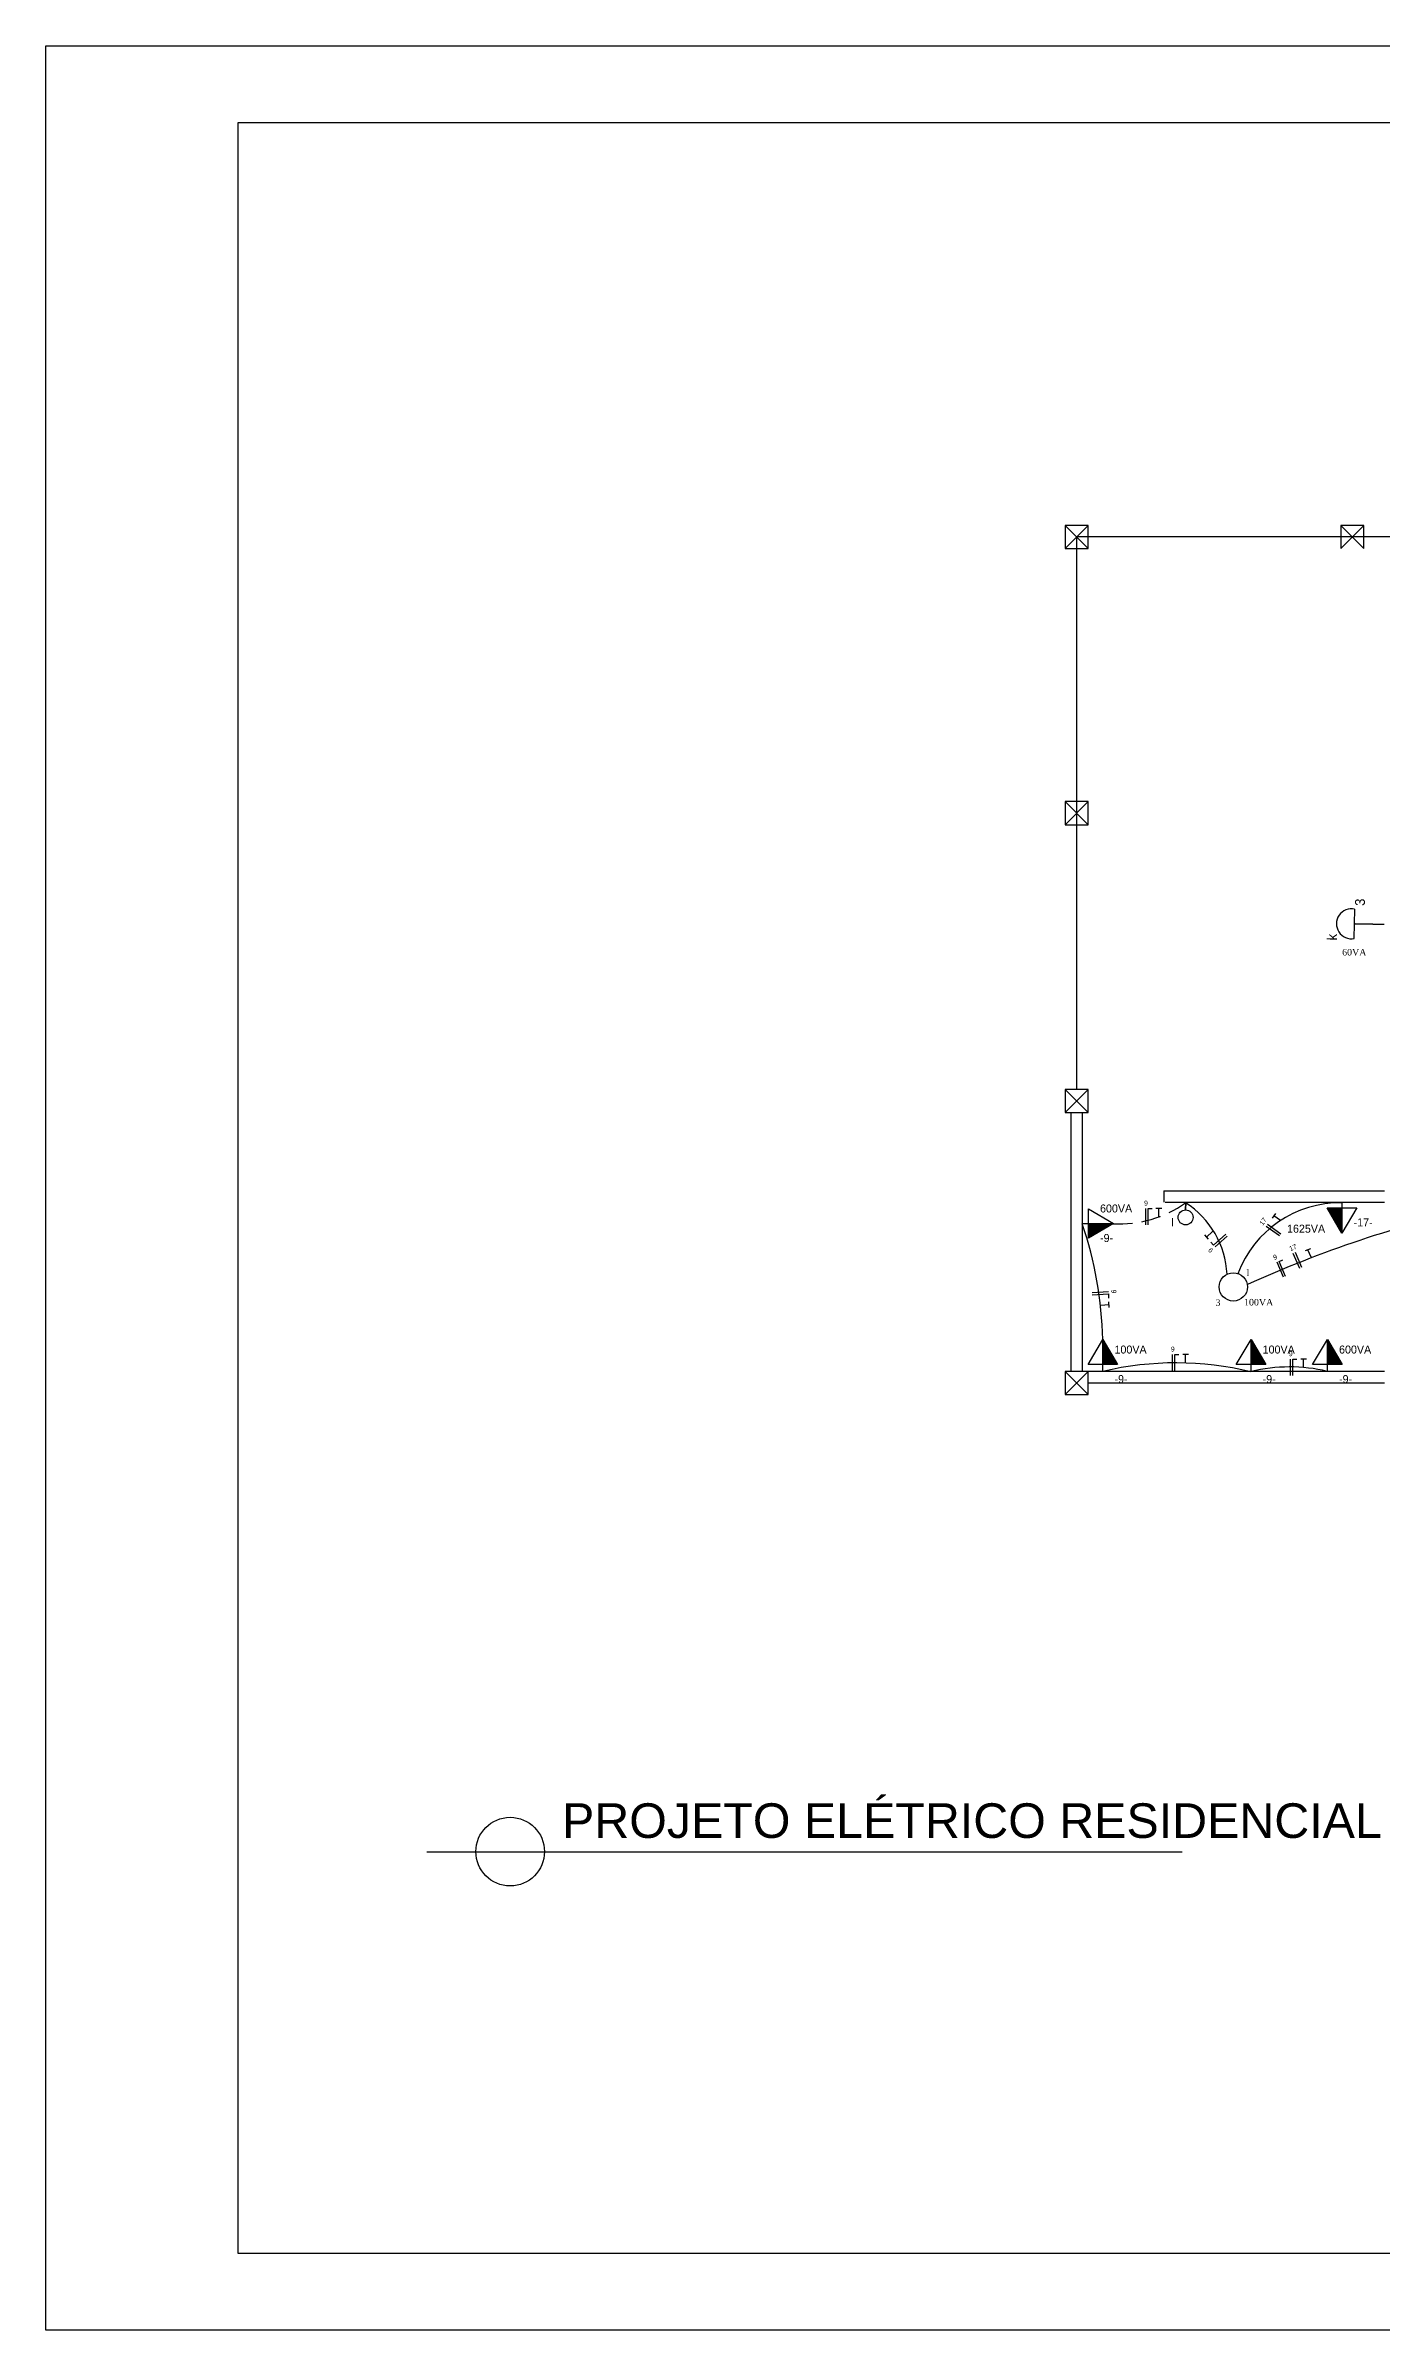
# Model space of a CAD drawing. Extents: x 20 to 1815, y -14679 to 245.
# Drawn here: x 19.93 to 37.28, y -12.62 to 17.08 of the extents above; entities that cross this region are included whole.
import ezdxf

# ---------------------------------------------------------------- set-up
doc = ezdxf.new("R2010")
doc.units = 0
doc.header["$MEASUREMENT"] = 0
for name, pattern in [('DASHED2', [9.525, 6.35, -3.175]), ('HIDDEN', [0.375, 0.25, -0.125]), ('HIDDEN2', [4.7625, 3.175, -1.5875])]:
    doc.linetypes.add(name, pattern=pattern)
doc.layers.get('0').update_dxf_attribs({"linetype": 'CONTINUOUS'})
for name, color, linetype in [('FIACAO', 1, 'CONTINUOUS'), ('INTERRUPTOR', 10, 'CONTINUOUS'), ('PILAR', 5, 'CONTINUOUS'), ('PONTO_DE_LUZ', 1, 'CONTINUOUS'), ('PORTA', 3, 'CONTINUOUS'), ('TEXTO', 1, 'CONTINUOUS'), ('TEXTO_CARIMBO', 6, 'CONTINUOUS'), ('TOMADAS', 1, 'CONTINUOUS'), ('VARANDA', 1, 'CONTINUOUS')]:
    doc.layers.add(name, color=color, linetype=linetype)

# ---------------------------------------------------------------- blocks, each defined once
blk = doc.blocks.new('BLOCOA3_LEGENDA')
at = {"layer": 'TOMADAS'}
for p, q in [((2.5, -1), (41, -1)), ((2.5, -28.7), (2.5, -1)), ((41, -28.7), (2.5, -28.7))]:
    blk.add_line(p, q, dxfattribs=at)
blk.add_lwpolyline([(0, 0), (42, 0), (42, -29.7), (0, -29.7)], close=True, dxfattribs=at)

msp = doc.modelspace()

# ---------------------------------------------------------------- hatches: boundary and pattern name
at = {"layer": 'TOMADAS'}
for points in [[(36.771, 1.969), (36.579, 1.969), (36.771, 1.643)], [(33.477, 1.766), (33.477, 1.574), (33.802, 1.766)], [(33.665, -0.068), (33.857, -0.068), (33.665, 0.258)], [(35.59, -0.068), (35.782, -0.068), (35.59, 0.258)], [(36.583, -0.068), (36.775, -0.068), (36.583, 0.258)]]:
    msp.add_hatch(color=256, dxfattribs=at).paths.add_polyline_path(points)

# ---------------------------------------------------------------- linework, layer by layer
at = {"color": 7, "linetype": 'DASHED2', "lineweight": 20, "ltscale": 0.5}
msp.add_line((37.173, 5.658), (37.074, 5.66), dxfattribs=at)
at = {"color": 7}
for p, q in [((34.222, 1.748), (34.222, 1.96)), ((34.253, 1.748), (34.253, 1.96)), ((34.253, 1.96), (34.305, 1.96)), ((34.429, 1.96), (34.355, 1.96)), ((34.392, 1.854), (34.392, 1.96)), ((35.909, 1.897), (35.866, 1.837)), ((35.974, 1.805), (35.888, 1.867)), ((34.986, 1.619), (35.035, 1.563)), ((35.09, 1.661), (35.011, 1.591)), ((35.103, 1.487), (35.068, 1.526)), ((35.261, 1.627), (35.103, 1.487)), ((35.281, 1.604), (35.123, 1.464)), ((35.96, 1.606), (35.789, 1.729)), ((35.978, 1.63), (35.806, 1.754)), ((36.011, 1.067), (35.929, 1.262)), ((35.957, 1.274), (36.005, 1.295)), ((36.039, 1.079), (35.957, 1.274)), ((36.223, 1.182), (36.139, 1.376)), ((36.251, 1.194), (36.167, 1.388)), ((36.363, 1.439), (36.295, 1.41)), ((36.371, 1.328), (36.329, 1.425)), ((33.525, 0.871), (33.736, 0.881)), ((33.526, 0.841), (33.738, 0.851)), ((33.639, 0.707), (33.744, 0.712)), ((33.738, 0.851), (33.74, 0.798)), ((33.746, 0.675), (33.743, 0.749)), ((34.571, -0.15), (34.571, 0.062)), ((34.601, -0.15), (34.601, 0.062)), ((34.601, 0.062), (34.654, 0.062)), ((34.777, 0.062), (34.703, 0.062)), ((34.74, -0.044), (34.74, 0.062)), ((36.104, -0.21), (36.104, 0.002)), ((36.134, -0.21), (36.134, 0.002)), ((36.134, 0.002), (36.187, 0.002)), ((36.31, 0.002), (36.236, 0.002)), ((36.273, -0.104), (36.273, 0.002))]:
    msp.add_line(p, q, dxfattribs=at)
at = {"color": 240, "linetype": 'HIDDEN', "lineweight": 30, "true_color": 0xed1f24}
msp.add_arc((33.878, 3.248), 1.487, 266.9314, 305.4336, dxfattribs=at)
at = {"color": 240, "linetype": 'Continuous', "lineweight": 30, "true_color": 0xed1f24}
for centre, radius, start, end in [((34.112, 1.05), 1.168, 2.7408, 57.4819), ((36.749, 0.616), 1.42, 89.0868, 159.4869), ((41.965, -13.253), 15.609, 102.7571, 114.2931), ((28.66, 0.153), 5.004, 1.2068, 18.764), ((34.618, -4.176), 4.131, 76.4074, 103.3273), ((36.091, -2.222), 2.124, 76.6567, 103.6011)]:
    msp.add_arc(centre, radius, start, end, dxfattribs=at)
at = {"layer": 'FIACAO'}
for p, q in [((36.932, 5.472), (36.937, 5.854)), ((37.173, 5.658), (36.944, 5.661)), ((36.944, 5.661), (37.173, 5.658)), ((37.173, 5.658), (37.322, 5.656))]:
    msp.add_line(p, q, dxfattribs=at)
msp.add_arc((36.895, 5.663), 0.195, 77.7466, 280.7803, dxfattribs=at)
at = {"layer": 'INTERRUPTOR', "flags": 128}
msp.add_lwpolyline([(34.741, 2.04), (34.74, 1.943)], close=True, dxfattribs=at)
at = {"layer": 'INTERRUPTOR'}
msp.add_circle((34.74, 1.846), 0.0976, dxfattribs=at)
at = {"layer": 'PILAR'}
for p, q in [((33.173, 10.842), (33.473, 10.542)), ((33.173, 10.542), (33.473, 10.842)), ((36.756, 10.842), (37.056, 10.542)), ((36.756, 10.542), (37.056, 10.842)), ((37.056, 10.842), (36.756, 10.842)), ((36.756, 10.842), (36.756, 10.542)), ((37.056, 10.542), (37.056, 10.842)), ((33.173, 7.251), (33.473, 6.951)), ((33.173, 6.951), (33.473, 7.251)), ((33.173, 6.951), (33.473, 7.251)), ((33.173, 7.251), (33.473, 6.951)), ((33.173, 7.251), (33.473, 6.951)), ((33.173, 6.951), (33.473, 7.251)), ((33.173, 6.951), (33.473, 7.251)), ((33.173, 7.251), (33.473, 6.951)), ((33.173, 3.51), (33.473, 3.21)), ((33.173, 3.21), (33.473, 3.51)), ((33.173, 3.21), (33.473, 3.51)), ((33.173, 3.51), (33.473, 3.21)), ((33.173, 3.51), (33.473, 3.21)), ((33.173, 3.21), (33.473, 3.51)), ((33.173, 3.21), (33.473, 3.51)), ((33.173, 3.51), (33.473, 3.21)), ((33.173, -0.458), (33.473, -0.158)), ((33.173, -0.158), (33.473, -0.458)), ((33.173, -0.458), (33.473, -0.158)), ((33.173, -0.158), (33.473, -0.458)), ((33.173, -0.158), (33.473, -0.458)), ((33.173, -0.458), (33.473, -0.158)), ((33.173, -0.458), (33.473, -0.158)), ((33.173, -0.158), (33.473, -0.458))]:
    msp.add_line(p, q, dxfattribs=at)
for points in [[(33.473, 10.542), (33.473, 10.842), (33.173, 10.842), (33.173, 10.542)], [(33.473, 6.951), (33.473, 7.251), (33.173, 7.251), (33.173, 6.951)], [(33.473, 6.951), (33.473, 7.251), (33.173, 7.251), (33.173, 6.951)], [(33.473, 6.951), (33.473, 7.251), (33.173, 7.251), (33.173, 6.951)], [(33.473, 6.951), (33.473, 7.251), (33.173, 7.251), (33.173, 6.951)], [(33.473, 3.21), (33.473, 3.51), (33.173, 3.51), (33.173, 3.21)], [(33.473, 3.21), (33.473, 3.51), (33.173, 3.51), (33.173, 3.21)], [(33.473, 3.21), (33.473, 3.51), (33.173, 3.51), (33.173, 3.21)], [(33.473, 3.21), (33.473, 3.51), (33.173, 3.51), (33.173, 3.21)], [(33.473, -0.458), (33.473, -0.158), (33.173, -0.158), (33.173, -0.458)], [(33.473, -0.458), (33.473, -0.158), (33.173, -0.158), (33.173, -0.458)], [(33.473, -0.458), (33.473, -0.158), (33.173, -0.158), (33.173, -0.458)], [(33.473, -0.458), (33.473, -0.158), (33.173, -0.158), (33.173, -0.458)]]:
    msp.add_lwpolyline(points, close=True, dxfattribs=at)
at = {"layer": 'PONTO_DE_LUZ'}
msp.add_circle((35.36, 0.942), 0.184, dxfattribs=at)
at = {"layer": 'PORTA', "color": 3}
for p, q in [((33.248, 3.21), (33.248, -0.158)), ((33.398, 3.21), (33.398, -0.158)), ((34.458, 2.192), (37.323, 2.192)), ((34.458, 2.192), (34.458, 2.042)), ((34.473, 2.042), (37.323, 2.042)), ((37.323, -0.158), (33.473, -0.158)), ((37.323, -0.308), (33.473, -0.308))]:
    msp.add_line(p, q, dxfattribs=at)
at = {"layer": 'TEXTO_CARIMBO', "color": 240, "true_color": 0xed1f24}
msp.add_line((24.878, -6.402), (34.694, -6.402), dxfattribs=at)
msp.add_circle((25.963, -6.399), 0.446, dxfattribs=at)
at = {"layer": 'TOMADAS'}
for p, q in [((33.477, 1.958), (33.802, 1.766)), ((33.477, 1.574), (33.477, 1.958)), ((36.771, 1.643), (36.579, 1.969)), ((36.579, 1.969), (36.963, 1.969)), ((36.771, 2.042), (36.771, 1.643)), ((36.963, 1.969), (36.771, 1.643)), ((33.397, 1.765), (33.802, 1.766)), ((33.802, 1.766), (33.477, 1.574)), ((33.473, -0.068), (33.665, 0.258)), ((33.665, 0.258), (33.857, -0.068)), ((33.665, -0.158), (33.665, 0.258)), ((35.398, -0.068), (35.59, 0.258)), ((35.59, 0.258), (35.782, -0.068)), ((35.59, -0.157), (35.59, 0.258)), ((36.391, -0.068), (36.583, 0.258)), ((36.583, 0.258), (36.775, -0.068)), ((36.583, -0.158), (36.583, 0.258)), ((33.857, -0.068), (33.473, -0.068)), ((35.782, -0.068), (35.398, -0.068)), ((36.775, -0.068), (36.391, -0.068))]:
    msp.add_line(p, q, dxfattribs=at)
at = {"layer": 'VARANDA'}
for p, q in [((33.323, 10.692), (33.323, 3.51)), ((44.073, 10.692), (33.323, 10.692)), ((33.323, 3.36), (33.323, 3.36))]:
    msp.add_line(p, q, dxfattribs=at)

# ---------------------------------------------------------------- block references
at = {"layer": 'TEXTO'}
msp.add_blockref('BLOCOA3_LEGENDA', (19.928, 17.078), dxfattribs=at)

# ---------------------------------------------------------------- texts
at = {"color": 7, "linetype": 'HIDDEN2'}
for p in [(34.201, 2), (34.549, 0.102), (36.082, 0.042)]:
    msp.add_text('9', height=0.0635, dxfattribs=at).set_placement(p)
for s, rotation, p in [('17', 54.245, (35.743, 1.735)), ('17', 23.3097, (36.103, 1.405)), ('9', 131.5095, (35.107, 1.421)), ('9', 22.9702, (35.893, 1.291)), ('9', 272.8276, (33.775, 0.905))]:
    msp.add_text(s, height=0.0635, rotation=rotation, dxfattribs=at).set_placement(p)
at = {"layer": 'FIACAO'}
for s, p in [('3', (37.069, 5.895)), ('k', (36.706, 5.446))]:
    msp.add_text(s, height=0.127, rotation=89.2635, dxfattribs=at).set_placement(p)
at = {"layer": 'INTERRUPTOR', "linetype": 'HIDDEN2'}
msp.add_text('l', height=0.104, dxfattribs=at).set_placement((34.556, 1.728))
at = {"layer": 'PONTO_DE_LUZ'}
for s, insert, char_height, width, attachment_point in [('{\\fTimes New Roman|b0|i0|c0|p18;60VA}', (36.774, 5.336), 0.08542, 0.29413, 1), ('{\\fTimes New Roman|b0|i0|c0|p18;l}', (35.532, 1.169), 0.08644, 0.16207, 1), ('{\\fTimes New Roman|b0|i0|c0|p18;3}', (35.161, 0.738), 0.08644, 0.18543, 5), ('{\\fTimes New Roman|b0|i0|c0|p18;100VA}', (35.499, 0.786), 0.08542, 0.29413, 1)]:
    msp.add_mtext(s, dxfattribs=dict(at, insert=insert, char_height=char_height, width=width, attachment_point=attachment_point))
at = {"layer": 'TEXTO_CARIMBO', "color": 240, "true_color": 0xed1f24, "insert": (26.637, -5.771), "char_height": 0.45, "attachment_point": 1}
msp.add_mtext_dynamic_manual_height_columns('{\\fArial|b0|i0|c0|p34;PROJETO ELÉTRICO RESIDENCIAL}', width=11.15212, gutter_width=1.125, heights=[0], dxfattribs=at)
at = {"layer": 'TOMADAS'}
for s, p in [('600VA', (33.628, 1.91)), ('-17-', (36.923, 1.729)), ('-9-', (33.628, 1.526)), ('1625VA', (36.058, 1.647)), ('100VA', (33.816, 0.076)), ('100VA', (35.741, 0.076)), ('600VA', (36.734, 0.076)), ('-9-', (33.816, -0.308)), ('-9-', (35.741, -0.308)), ('-9-', (36.734, -0.308))]:
    msp.add_text(s, height=0.104, dxfattribs=at).set_placement(p)

doc.saveas('drawing.dxf')
